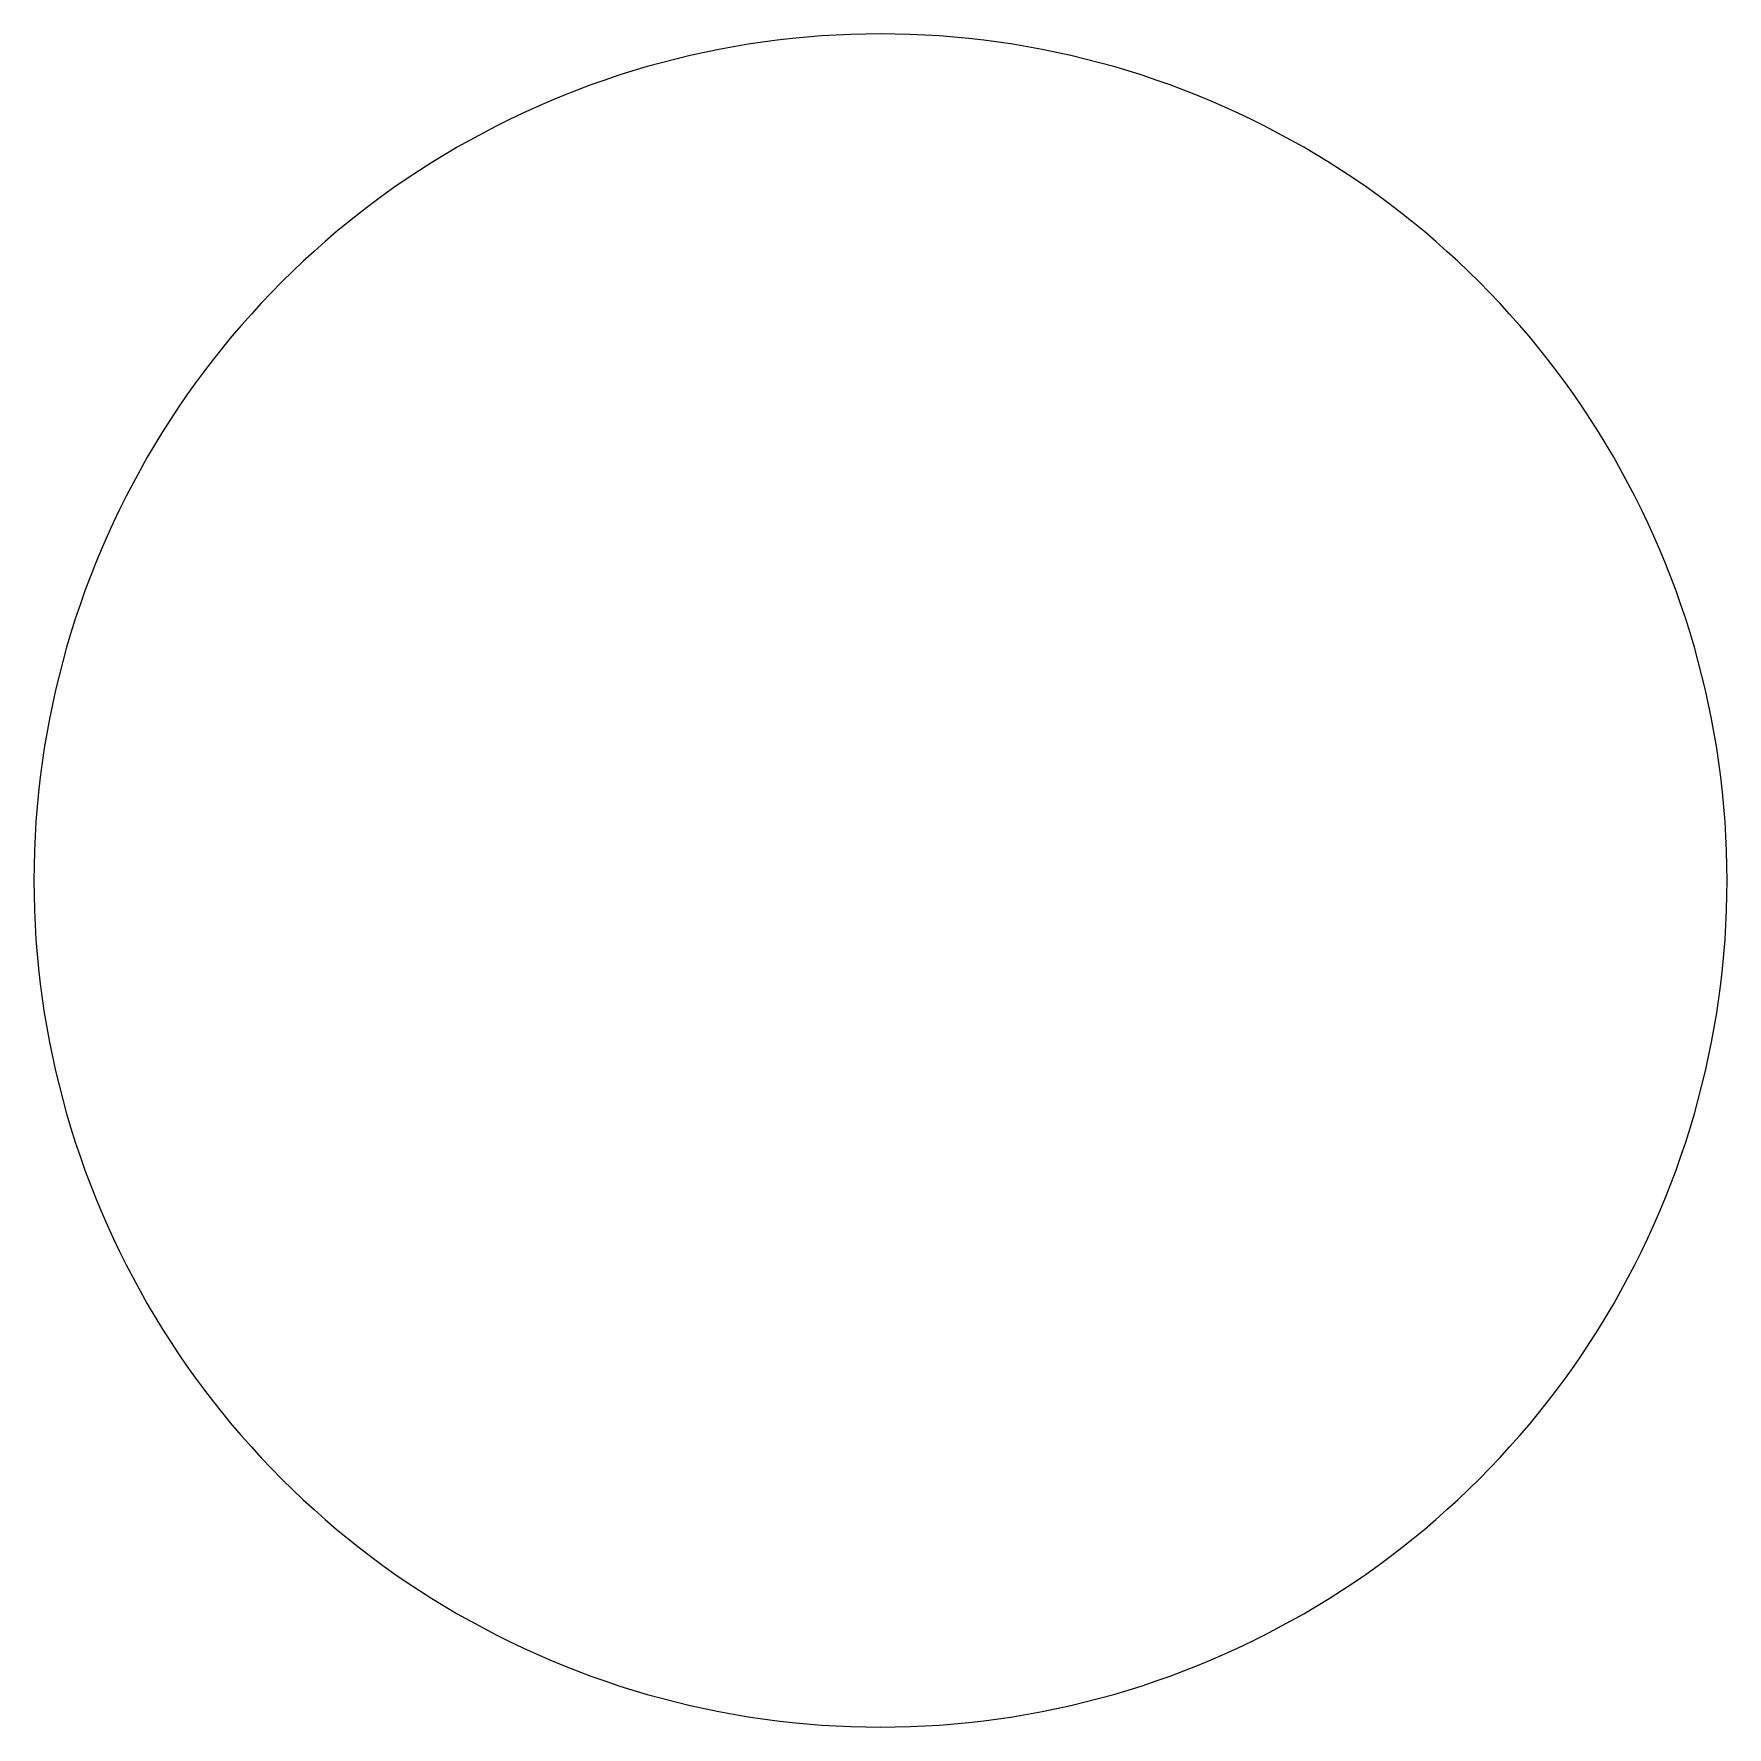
# Model space of a CAD drawing. Header units: inches. Extents: x 0 to 2, y 0 to 2.
import ezdxf

# ---------------------------------------------------------------- set-up
doc = ezdxf.new("R2010")
doc.units = ezdxf.units.IN

msp = doc.modelspace()

# ---------------------------------------------------------------- linework, layer by layer
at = {"color": 1}
for p, q in [((1, 2), (0.9825, 1.9998)), ((1.0175, 1.9998), (1, 2)), ((0.8092, 1.9816), (0.7921, 1.9781)), ((0.8264, 1.9848), (0.8092, 1.9816)), ((0.8436, 1.9877), (0.8264, 1.9848)), ((0.8608, 1.9903), (0.8436, 1.9877)), ((0.8781, 1.9925), (0.8608, 1.9903)), ((0.8955, 1.9945), (0.8781, 1.9925)), ((0.9128, 1.9962), (0.8955, 1.9945)), ((0.9302, 1.9976), (0.9128, 1.9962)), ((0.9477, 1.9986), (0.9302, 1.9976)), ((0.9651, 1.9994), (0.9477, 1.9986)), ((0.9825, 1.9998), (0.9651, 1.9994)), ((1.0349, 1.9994), (1.0175, 1.9998)), ((1.0523, 1.9986), (1.0349, 1.9994)), ((1.0698, 1.9976), (1.0523, 1.9986)), ((1.0872, 1.9962), (1.0698, 1.9976)), ((1.1045, 1.9945), (1.0872, 1.9962)), ((1.1219, 1.9925), (1.1045, 1.9945)), ((1.1392, 1.9903), (1.1219, 1.9925)), ((1.1564, 1.9877), (1.1392, 1.9903)), ((1.1736, 1.9848), (1.1564, 1.9877)), ((1.1908, 1.9816), (1.1736, 1.9848)), ((1.2079, 1.9781), (1.1908, 1.9816)), ((0.7244, 1.9613), (0.7076, 1.9563)), ((0.7412, 1.9659), (0.7244, 1.9613)), ((0.7581, 1.9703), (0.7412, 1.9659)), ((0.775, 1.9744), (0.7581, 1.9703)), ((0.7921, 1.9781), (0.775, 1.9744)), ((1.225, 1.9744), (1.2079, 1.9781)), ((1.2419, 1.9703), (1.225, 1.9744)), ((1.2588, 1.9659), (1.2419, 1.9703)), ((1.2756, 1.9613), (1.2588, 1.9659)), ((1.2924, 1.9563), (1.2756, 1.9613)), ((0.6744, 1.9455), (0.658, 1.9397)), ((0.691, 1.9511), (0.6744, 1.9455)), ((0.7076, 1.9563), (0.691, 1.9511)), ((1.309, 1.9511), (1.2924, 1.9563)), ((1.3256, 1.9455), (1.309, 1.9511)), ((1.342, 1.9397), (1.3256, 1.9455)), ((0.6093, 1.9205), (0.5933, 1.9135)), ((0.6254, 1.9272), (0.6093, 1.9205)), ((0.6416, 1.9336), (0.6254, 1.9272)), ((0.658, 1.9397), (0.6416, 1.9336)), ((1.3584, 1.9336), (1.342, 1.9397)), ((1.3746, 1.9272), (1.3584, 1.9336)), ((1.3907, 1.9205), (1.3746, 1.9272)), ((1.4067, 1.9135), (1.3907, 1.9205)), ((0.5774, 1.9063), (0.5616, 1.8988)), ((0.5933, 1.9135), (0.5774, 1.9063)), ((1.4226, 1.9063), (1.4067, 1.9135)), ((1.4384, 1.8988), (1.4226, 1.9063)), ((0.5305, 1.8829), (0.5152, 1.8746)), ((0.546, 1.891), (0.5305, 1.8829)), ((0.5616, 1.8988), (0.546, 1.891)), ((1.454, 1.891), (1.4384, 1.8988)), ((1.4695, 1.8829), (1.454, 1.891)), ((1.4848, 1.8746), (1.4695, 1.8829)), ((0.5, 1.866), (0.485, 1.8572)), ((0.5152, 1.8746), (0.5, 1.866)), ((1.5, 1.866), (1.4848, 1.8746)), ((1.515, 1.8572), (1.5, 1.866)), ((0.4701, 1.848), (0.4554, 1.8387)), ((0.485, 1.8572), (0.4701, 1.848)), ((1.5299, 1.848), (1.515, 1.8572)), ((1.5446, 1.8387), (1.5299, 1.848)), ((0.4408, 1.829), (0.4264, 1.8192)), ((0.4554, 1.8387), (0.4408, 1.829)), ((1.5592, 1.829), (1.5446, 1.8387)), ((1.5736, 1.8192), (1.5592, 1.829)), ((0.4122, 1.809), (0.3982, 1.7986)), ((0.4264, 1.8192), (0.4122, 1.809)), ((1.5878, 1.809), (1.5736, 1.8192)), ((1.6018, 1.7986), (1.5878, 1.809)), ((0.3843, 1.788), (0.3707, 1.7771)), ((0.3982, 1.7986), (0.3843, 1.788)), ((1.6157, 1.788), (1.6018, 1.7986)), ((1.6293, 1.7771), (1.6157, 1.788)), ((0.3572, 1.766), (0.3439, 1.7547)), ((0.3707, 1.7771), (0.3572, 1.766)), ((1.6428, 1.766), (1.6293, 1.7771)), ((1.6561, 1.7547), (1.6428, 1.766)), ((0.3309, 1.7431), (0.318, 1.7314)), ((0.3439, 1.7547), (0.3309, 1.7431)), ((1.6691, 1.7431), (1.6561, 1.7547)), ((1.682, 1.7314), (1.6691, 1.7431)), ((0.318, 1.7314), (0.3053, 1.7193)), ((1.6947, 1.7193), (1.682, 1.7314)), ((0.2929, 1.7071), (0.2807, 1.6947)), ((0.3053, 1.7193), (0.2929, 1.7071)), ((1.7071, 1.7071), (1.6947, 1.7193)), ((1.7193, 1.6947), (1.7071, 1.7071)), ((0.2686, 1.682), (0.2569, 1.6691)), ((0.2807, 1.6947), (0.2686, 1.682)), ((1.7314, 1.682), (1.7193, 1.6947)), ((1.7431, 1.6691), (1.7314, 1.682)), ((0.2569, 1.6691), (0.2453, 1.6561)), ((1.7547, 1.6561), (1.7431, 1.6691)), ((0.234, 1.6428), (0.2229, 1.6293)), ((0.2453, 1.6561), (0.234, 1.6428)), ((1.766, 1.6428), (1.7547, 1.6561)), ((1.7771, 1.6293), (1.766, 1.6428)), ((0.2229, 1.6293), (0.212, 1.6157)), ((1.788, 1.6157), (1.7771, 1.6293)), ((0.2014, 1.6018), (0.191, 1.5878)), ((0.212, 1.6157), (0.2014, 1.6018)), ((1.7986, 1.6018), (1.788, 1.6157)), ((1.809, 1.5878), (1.7986, 1.6018)), ((0.191, 1.5878), (0.1808, 1.5736)), ((1.8192, 1.5736), (1.809, 1.5878)), ((0.1808, 1.5736), (0.171, 1.5592)), ((1.829, 1.5592), (1.8192, 1.5736)), ((0.1613, 1.5446), (0.152, 1.5299)), ((0.171, 1.5592), (0.1613, 1.5446)), ((1.8387, 1.5446), (1.829, 1.5592)), ((1.848, 1.5299), (1.8387, 1.5446)), ((0.152, 1.5299), (0.1428, 1.515)), ((1.8572, 1.515), (1.848, 1.5299)), ((0.134, 1.5), (0.1254, 1.4848)), ((0.1428, 1.515), (0.134, 1.5)), ((1.866, 1.5), (1.8572, 1.515)), ((1.8746, 1.4848), (1.866, 1.5)), ((0.1254, 1.4848), (0.1171, 1.4695)), ((1.8829, 1.4695), (1.8746, 1.4848)), ((0.1171, 1.4695), (0.109, 1.454)), ((1.891, 1.454), (1.8829, 1.4695)), ((0.109, 1.454), (0.1012, 1.4384)), ((1.8988, 1.4384), (1.891, 1.454)), ((0.0937, 1.4226), (0.0865, 1.4067)), ((0.1012, 1.4384), (0.0937, 1.4226)), ((1.9063, 1.4226), (1.8988, 1.4384)), ((1.9135, 1.4067), (1.9063, 1.4226)), ((0.0865, 1.4067), (0.0795, 1.3907)), ((1.9205, 1.3907), (1.9135, 1.4067)), ((0.0795, 1.3907), (0.0728, 1.3746)), ((1.9272, 1.3746), (1.9205, 1.3907)), ((0.0728, 1.3746), (0.0664, 1.3584)), ((1.9336, 1.3584), (1.9272, 1.3746)), ((0.0603, 1.342), (0.0545, 1.3256)), ((0.0664, 1.3584), (0.0603, 1.342)), ((1.9397, 1.342), (1.9336, 1.3584)), ((1.9455, 1.3256), (1.9397, 1.342)), ((0.0545, 1.3256), (0.0489, 1.309)), ((1.9511, 1.309), (1.9455, 1.3256)), ((0.0489, 1.309), (0.0437, 1.2924)), ((1.9563, 1.2924), (1.9511, 1.309)), ((0.0437, 1.2924), (0.0387, 1.2756)), ((1.9613, 1.2756), (1.9563, 1.2924)), ((0.0387, 1.2756), (0.0341, 1.2588)), ((1.9659, 1.2588), (1.9613, 1.2756)), ((0.0297, 1.2419), (0.0256, 1.225)), ((0.0341, 1.2588), (0.0297, 1.2419)), ((1.9703, 1.2419), (1.9659, 1.2588)), ((1.9744, 1.225), (1.9703, 1.2419)), ((0.0256, 1.225), (0.0219, 1.2079)), ((1.9781, 1.2079), (1.9744, 1.225)), ((0.0219, 1.2079), (0.0184, 1.1908)), ((1.9816, 1.1908), (1.9781, 1.2079)), ((0.0184, 1.1908), (0.0152, 1.1736)), ((1.9848, 1.1736), (1.9816, 1.1908)), ((0.0152, 1.1736), (0.0123, 1.1564)), ((1.9877, 1.1564), (1.9848, 1.1736)), ((0.0123, 1.1564), (0.0097, 1.1392)), ((1.9903, 1.1392), (1.9877, 1.1564)), ((0.0075, 1.1219), (0.0055, 1.1045)), ((0.0097, 1.1392), (0.0075, 1.1219)), ((1.9925, 1.1219), (1.9903, 1.1392)), ((1.9945, 1.1045), (1.9925, 1.1219)), ((0.0055, 1.1045), (0.0038, 1.0872)), ((1.9962, 1.0872), (1.9945, 1.1045)), ((0.0038, 1.0872), (0.0024, 1.0698)), ((1.9976, 1.0698), (1.9962, 1.0872)), ((0.0024, 1.0698), (0.0014, 1.0523)), ((1.9986, 1.0523), (1.9976, 1.0698)), ((0.0014, 1.0523), (0.0006, 1.0349)), ((1.9994, 1.0349), (1.9986, 1.0523)), ((0.0006, 1.0349), (0.0002, 1.0175)), ((1.9998, 1.0175), (1.9994, 1.0349)), ((0.0002, 1.0175), (0, 1)), ((0, 1), (0.0002, 0.9825)), ((2, 1), (1.9998, 1.0175)), ((1.9998, 0.9825), (2, 1)), ((0.0002, 0.9825), (0.0006, 0.9651)), ((1.9994, 0.9651), (1.9998, 0.9825)), ((0.0006, 0.9651), (0.0014, 0.9477)), ((1.9986, 0.9477), (1.9994, 0.9651)), ((0.0014, 0.9477), (0.0024, 0.9302)), ((1.9976, 0.9302), (1.9986, 0.9477)), ((0.0024, 0.9302), (0.0038, 0.9128)), ((1.9962, 0.9128), (1.9976, 0.9302)), ((0.0038, 0.9128), (0.0055, 0.8955)), ((1.9945, 0.8955), (1.9962, 0.9128)), ((0.0055, 0.8955), (0.0075, 0.8781)), ((1.9925, 0.8781), (1.9945, 0.8955)), ((0.0075, 0.8781), (0.0097, 0.8608)), ((0.0097, 0.8608), (0.0123, 0.8436)), ((1.9877, 0.8436), (1.9903, 0.8608)), ((1.9903, 0.8608), (1.9925, 0.8781)), ((0.0123, 0.8436), (0.0152, 0.8264)), ((1.9848, 0.8264), (1.9877, 0.8436)), ((0.0152, 0.8264), (0.0184, 0.8092)), ((1.9816, 0.8092), (1.9848, 0.8264)), ((0.0184, 0.8092), (0.0219, 0.7921)), ((1.9781, 0.7921), (1.9816, 0.8092)), ((0.0219, 0.7921), (0.0256, 0.775)), ((1.9744, 0.775), (1.9781, 0.7921)), ((0.0256, 0.775), (0.0297, 0.7581)), ((1.9703, 0.7581), (1.9744, 0.775)), ((0.0297, 0.7581), (0.0341, 0.7412)), ((0.0341, 0.7412), (0.0387, 0.7244)), ((1.9613, 0.7244), (1.9659, 0.7412)), ((1.9659, 0.7412), (1.9703, 0.7581)), ((0.0387, 0.7244), (0.0437, 0.7076)), ((1.9563, 0.7076), (1.9613, 0.7244)), ((0.0437, 0.7076), (0.0489, 0.691)), ((1.9511, 0.691), (1.9563, 0.7076)), ((0.0489, 0.691), (0.0545, 0.6744)), ((1.9455, 0.6744), (1.9511, 0.691)), ((0.0545, 0.6744), (0.0603, 0.658)), ((1.9397, 0.658), (1.9455, 0.6744)), ((0.0603, 0.658), (0.0664, 0.6416)), ((0.0664, 0.6416), (0.0728, 0.6254)), ((1.9272, 0.6254), (1.9336, 0.6416)), ((1.9336, 0.6416), (1.9397, 0.658)), ((0.0728, 0.6254), (0.0795, 0.6093)), ((1.9205, 0.6093), (1.9272, 0.6254)), ((0.0795, 0.6093), (0.0865, 0.5933)), ((1.9135, 0.5933), (1.9205, 0.6093)), ((0.0865, 0.5933), (0.0937, 0.5774)), ((1.9063, 0.5774), (1.9135, 0.5933)), ((0.0937, 0.5774), (0.1012, 0.5616)), ((0.1012, 0.5616), (0.109, 0.546)), ((1.891, 0.546), (1.8988, 0.5616)), ((1.8988, 0.5616), (1.9063, 0.5774)), ((0.109, 0.546), (0.1171, 0.5305)), ((1.8829, 0.5305), (1.891, 0.546)), ((0.1171, 0.5305), (0.1254, 0.5152)), ((1.8746, 0.5152), (1.8829, 0.5305)), ((0.1254, 0.5152), (0.134, 0.5)), ((1.866, 0.5), (1.8746, 0.5152)), ((0.134, 0.5), (0.1428, 0.485)), ((0.1428, 0.485), (0.152, 0.4701)), ((1.848, 0.4701), (1.8572, 0.485)), ((1.8572, 0.485), (1.866, 0.5)), ((0.152, 0.4701), (0.1613, 0.4554)), ((1.8387, 0.4554), (1.848, 0.4701)), ((0.1613, 0.4554), (0.171, 0.4408)), ((0.171, 0.4408), (0.1808, 0.4264)), ((1.8192, 0.4264), (1.829, 0.4408)), ((1.829, 0.4408), (1.8387, 0.4554)), ((0.1808, 0.4264), (0.191, 0.4122)), ((1.809, 0.4122), (1.8192, 0.4264)), ((0.191, 0.4122), (0.2014, 0.3982)), ((1.7986, 0.3982), (1.809, 0.4122)), ((0.2014, 0.3982), (0.212, 0.3843)), ((0.212, 0.3843), (0.2229, 0.3707)), ((1.7771, 0.3707), (1.788, 0.3843)), ((1.788, 0.3843), (1.7986, 0.3982)), ((0.2229, 0.3707), (0.234, 0.3572)), ((1.766, 0.3572), (1.7771, 0.3707)), ((0.234, 0.3572), (0.2453, 0.3439)), ((0.2453, 0.3439), (0.2569, 0.3309)), ((1.7431, 0.3309), (1.7547, 0.3439)), ((1.7547, 0.3439), (1.766, 0.3572)), ((0.2569, 0.3309), (0.2686, 0.318)), ((1.7314, 0.318), (1.7431, 0.3309)), ((0.2686, 0.318), (0.2807, 0.3053)), ((0.2807, 0.3053), (0.2929, 0.2929)), ((1.7071, 0.2929), (1.7193, 0.3053)), ((1.7193, 0.3053), (1.7314, 0.318)), ((0.2929, 0.2929), (0.3053, 0.2807)), ((0.3053, 0.2807), (0.318, 0.2686)), ((1.682, 0.2686), (1.6947, 0.2807)), ((1.6947, 0.2807), (1.7071, 0.2929)), ((0.318, 0.2686), (0.3309, 0.2569)), ((1.6691, 0.2569), (1.682, 0.2686)), ((0.3309, 0.2569), (0.3439, 0.2453)), ((0.3439, 0.2453), (0.3572, 0.234)), ((1.6428, 0.234), (1.6561, 0.2453)), ((1.6561, 0.2453), (1.6691, 0.2569)), ((0.3572, 0.234), (0.3707, 0.2229)), ((0.3707, 0.2229), (0.3843, 0.212)), ((1.6157, 0.212), (1.6293, 0.2229)), ((1.6293, 0.2229), (1.6428, 0.234)), ((0.3843, 0.212), (0.3982, 0.2014)), ((0.3982, 0.2014), (0.4122, 0.191)), ((1.5878, 0.191), (1.6018, 0.2014)), ((1.6018, 0.2014), (1.6157, 0.212)), ((0.4122, 0.191), (0.4264, 0.1808)), ((0.4264, 0.1808), (0.4408, 0.171)), ((1.5592, 0.171), (1.5736, 0.1808)), ((1.5736, 0.1808), (1.5878, 0.191)), ((0.4408, 0.171), (0.4554, 0.1613)), ((0.4554, 0.1613), (0.4701, 0.152)), ((1.5299, 0.152), (1.5446, 0.1613)), ((1.5446, 0.1613), (1.5592, 0.171)), ((0.4701, 0.152), (0.485, 0.1428)), ((0.485, 0.1428), (0.5, 0.134)), ((1.5, 0.134), (1.515, 0.1428)), ((1.515, 0.1428), (1.5299, 0.152)), ((0.5, 0.134), (0.5152, 0.1254)), ((0.5152, 0.1254), (0.5305, 0.1171)), ((1.4695, 0.1171), (1.4848, 0.1254)), ((1.4848, 0.1254), (1.5, 0.134)), ((0.5305, 0.1171), (0.546, 0.109)), ((0.546, 0.109), (0.5616, 0.1012)), ((0.5616, 0.1012), (0.5774, 0.0937)), ((1.4226, 0.0937), (1.4384, 0.1012)), ((1.4384, 0.1012), (1.454, 0.109)), ((1.454, 0.109), (1.4695, 0.1171)), ((0.5774, 0.0937), (0.5933, 0.0865)), ((0.5933, 0.0865), (0.6093, 0.0795)), ((1.3907, 0.0795), (1.4067, 0.0865)), ((1.4067, 0.0865), (1.4226, 0.0937)), ((0.6093, 0.0795), (0.6254, 0.0728)), ((0.6254, 0.0728), (0.6416, 0.0664)), ((0.6416, 0.0664), (0.658, 0.0603)), ((0.658, 0.0603), (0.6744, 0.0545)), ((1.3256, 0.0545), (1.342, 0.0603)), ((1.342, 0.0603), (1.3584, 0.0664)), ((1.3584, 0.0664), (1.3746, 0.0728)), ((1.3746, 0.0728), (1.3907, 0.0795)), ((0.6744, 0.0545), (0.691, 0.0489)), ((0.691, 0.0489), (0.7076, 0.0437)), ((0.7076, 0.0437), (0.7244, 0.0387)), ((1.2756, 0.0387), (1.2924, 0.0437)), ((1.2924, 0.0437), (1.309, 0.0489)), ((1.309, 0.0489), (1.3256, 0.0545)), ((0.7244, 0.0387), (0.7412, 0.0341)), ((0.7412, 0.0341), (0.7581, 0.0297)), ((0.7581, 0.0297), (0.775, 0.0256)), ((0.775, 0.0256), (0.7921, 0.0219)), ((0.7921, 0.0219), (0.8092, 0.0184)), ((1.1908, 0.0184), (1.2079, 0.0219)), ((1.2079, 0.0219), (1.225, 0.0256)), ((1.225, 0.0256), (1.2419, 0.0297)), ((1.2419, 0.0297), (1.2588, 0.0341)), ((1.2588, 0.0341), (1.2756, 0.0387)), ((0.8092, 0.0184), (0.8264, 0.0152)), ((0.8264, 0.0152), (0.8436, 0.0123)), ((0.8436, 0.0123), (0.8608, 0.0097)), ((0.8608, 0.0097), (0.8781, 0.0075)), ((0.8781, 0.0075), (0.8955, 0.0055)), ((0.8955, 0.0055), (0.9128, 0.0038)), ((0.9128, 0.0038), (0.9302, 0.0024)), ((0.9302, 0.0024), (0.9477, 0.0014)), ((0.9477, 0.0014), (0.9651, 0.0006)), ((0.9651, 0.0006), (0.9825, 0.0002)), ((0.9825, 0.0002), (1, 0)), ((1, 0), (1.0175, 0.0002)), ((1.0175, 0.0002), (1.0349, 0.0006)), ((1.0349, 0.0006), (1.0523, 0.0014)), ((1.0523, 0.0014), (1.0698, 0.0024)), ((1.0698, 0.0024), (1.0872, 0.0038)), ((1.0872, 0.0038), (1.1045, 0.0055)), ((1.1045, 0.0055), (1.1219, 0.0075)), ((1.1219, 0.0075), (1.1392, 0.0097)), ((1.1392, 0.0097), (1.1564, 0.0123)), ((1.1564, 0.0123), (1.1736, 0.0152)), ((1.1736, 0.0152), (1.1908, 0.0184))]:
    msp.add_line(p, q, dxfattribs=at)

doc.saveas('drawing.dxf')
